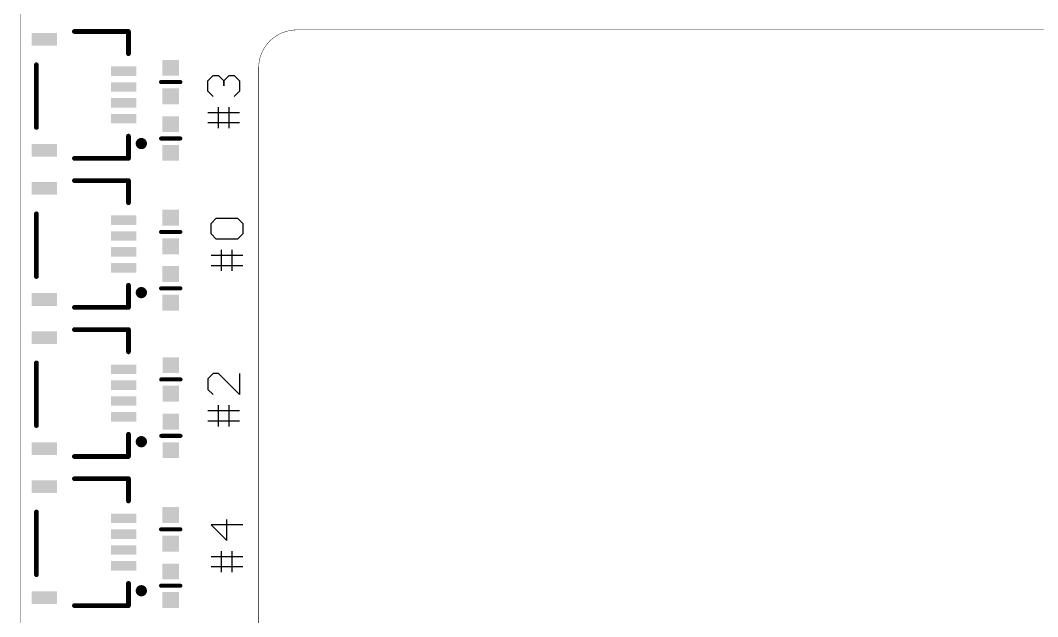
# Model space of a CAD drawing. Extents: x 385 to 449, y 85 to 220.
# Drawn here: x 385.26 to 417.31, y 183.63 to 202.43 of the extents above; entities that cross this region are included whole.
import ezdxf

# ---------------------------------------------------------------- set-up
doc = ezdxf.new("R2010")
doc.units = 0
for name, color, linetype in [('MECHANICAL1', 6, 'CONTINUOUS'), ('TOPOVERLAY', 2, 'CONTINUOUS'), ('TOPPASTE', 8, 'CONTINUOUS')]:
    doc.layers.add(name, color=color, linetype=linetype)

msp = doc.modelspace()

# ---------------------------------------------------------------- linework, layer by layer
at = {"layer": 'MECHANICAL1', "const_width": 0.0127}
for points in [[(385.268, 151.633), (385.268, 219.633)], [(393.968, 202.133), (440.568, 202.133)], [(392.768, 151.633), (392.768, 200.933)]]:
    msp.add_lwpolyline(points, dxfattribs=at)
at = {"layer": 'MECHANICAL1', "const_width": 0.013}
msp.add_lwpolyline([(392.768, 200.933, -0.414214), (393.968, 202.133)], format="xyb", dxfattribs=at)
at = {"layer": 'MECHANICAL1'}
for points, const_width in [([(393.965, 202.133, 1), (393.971, 202.133, 1)], 0.00635), ([(393.965, 202.133, 1), (393.971, 202.133, 1)], 0.0065), ([(392.765, 200.933, 1), (392.771, 200.933, 1)], 0.00635), ([(392.765, 200.933, 1), (392.771, 200.933, 1)], 0.0065)]:
    msp.add_lwpolyline(points, format="xyb", close=True, dxfattribs=dict(at, const_width=const_width))
at = {"layer": 'TOPOVERLAY'}
for p, q in [((391.168, 200.532), (391.335, 200.699)), ((391.335, 200.699), (391.501, 200.699)), ((391.501, 200.699), (391.668, 200.532)), ((391.668, 200.532), (391.835, 200.699)), ((391.835, 200.699), (392.001, 200.699)), ((392.001, 200.699), (392.168, 200.532)), ((391.168, 200.199), (391.168, 200.532)), ((391.668, 200.532), (391.668, 200.366)), ((391.668, 200.366), (391.668, 200.532)), ((392.168, 200.532), (392.168, 200.199)), ((391.335, 200.033), (391.168, 200.199)), ((392.168, 200.199), (392.001, 200.033)), ((391.501, 199.533), (391.501, 199.699)), ((391.835, 199.033), (391.835, 199.699)), ((391.168, 199.533), (392.168, 199.533)), ((391.501, 199.033), (391.501, 199.533)), ((392.168, 199.199), (391.168, 199.199)), ((391.268, 196.032), (391.435, 196.199)), ((391.435, 196.199), (392.101, 196.199)), ((392.101, 196.199), (392.268, 196.032)), ((391.268, 195.699), (391.268, 196.032)), ((392.268, 196.032), (392.268, 195.699)), ((391.435, 195.533), (391.268, 195.699)), ((392.101, 195.533), (391.435, 195.533)), ((392.268, 195.699), (392.101, 195.533)), ((391.601, 195.033), (391.601, 195.199)), ((391.935, 194.533), (391.935, 195.199)), ((391.268, 195.033), (392.268, 195.033)), ((391.601, 194.533), (391.601, 195.033)), ((392.268, 194.699), (391.268, 194.699)), ((391.335, 191.299), (391.168, 191.132)), ((391.168, 191.132), (391.168, 190.799)), ((391.501, 191.299), (391.335, 191.299)), ((392.168, 190.633), (391.501, 191.299)), ((392.168, 191.299), (392.168, 190.633)), ((391.168, 190.799), (391.335, 190.633)), ((391.168, 190.133), (392.168, 190.133)), ((391.501, 190.133), (391.501, 190.299)), ((391.501, 189.633), (391.501, 190.133)), ((391.835, 189.633), (391.835, 190.299)), ((392.168, 189.799), (391.168, 189.799)), ((392.268, 186.532), (391.268, 186.532)), ((391.268, 186.532), (391.768, 186.033)), ((391.768, 186.033), (391.768, 186.699)), ((391.601, 185.533), (391.601, 185.699)), ((391.935, 185.033), (391.935, 185.699)), ((391.268, 185.533), (392.268, 185.533)), ((391.601, 185.033), (391.601, 185.533)), ((392.268, 185.199), (391.268, 185.199))]:
    msp.add_line(p, q, dxfattribs=at)
for points, const_width in [([(386.966, 202.083), (388.668, 202.083)], 0.15), ([(388.668, 201.383), (388.668, 202.083)], 0.15), ([(385.768, 200.565), (385.768, 201.033)], 0.15), ([(385.768, 200.083), (385.768, 200.565)], 0.15), ([(389.694, 200.487), (390.304, 200.487)], 0.127), ([(385.768, 199.058), (385.768, 200.083)], 0.15), ([(385.768, 199.058), (385.768, 199.061)], 0.15), ([(388.668, 198.083), (388.668, 198.783)], 0.15), ([(389.694, 198.709), (390.304, 198.709)], 0.127), ([(386.966, 198.083), (388.668, 198.083)], 0.15), ([(386.966, 197.383), (388.668, 197.383)], 0.15), ([(388.668, 196.683), (388.668, 197.383)], 0.15), ([(385.768, 195.865), (385.768, 196.333)], 0.15), ([(385.768, 195.383), (385.768, 195.865)], 0.15), ([(389.694, 195.762), (390.304, 195.762)], 0.127), ([(385.768, 194.358), (385.768, 195.383)], 0.15), ([(385.768, 194.358), (385.768, 194.361)], 0.15), ([(388.668, 193.383), (388.668, 194.083)], 0.15), ([(389.694, 193.984), (390.304, 193.984)], 0.127), ([(386.966, 193.383), (388.668, 193.383)], 0.15), ([(386.966, 192.683), (388.668, 192.683)], 0.15), ([(388.668, 191.983), (388.668, 192.683)], 0.15), ([(385.768, 191.165), (385.768, 191.633)], 0.15), ([(385.768, 190.683), (385.768, 191.165)], 0.15), ([(389.699, 191.112), (390.308, 191.112)], 0.127), ([(385.768, 189.658), (385.768, 190.683)], 0.15), ([(385.768, 189.658), (385.768, 189.661)], 0.15), ([(388.668, 188.683), (388.668, 189.383)], 0.15), ([(389.699, 189.334), (390.308, 189.334)], 0.127), ([(386.966, 188.683), (388.668, 188.683)], 0.15), ([(386.966, 187.983), (388.668, 187.983)], 0.15), ([(388.668, 187.283), (388.668, 187.983)], 0.15), ([(385.768, 186.465), (385.768, 186.933)], 0.15), ([(385.768, 185.983), (385.768, 186.465)], 0.15), ([(389.694, 186.387), (390.304, 186.387)], 0.127), ([(385.768, 184.958), (385.768, 185.983)], 0.15), ([(385.768, 184.958), (385.768, 184.961)], 0.15), ([(388.668, 183.983), (388.668, 184.683)], 0.15), ([(389.694, 184.609), (390.304, 184.609)], 0.127), ([(386.966, 183.983), (388.668, 183.983)], 0.15)]:
    msp.add_lwpolyline(points, dxfattribs=dict(at, const_width=const_width))
for points, const_width in [([(386.928, 202.083, 1), (387.003, 202.083, 1)], 0.075), ([(388.63, 202.083, 1), (388.705, 202.083, 1)], 0.075), ([(388.63, 202.083, 1), (388.705, 202.083, 1)], 0.075), ([(388.63, 201.383, 1), (388.705, 201.383, 1)], 0.075), ([(385.73, 201.033, 1), (385.805, 201.033, 1)], 0.075), ([(385.73, 200.565, 1), (385.805, 200.565, 1)], 0.075), ([(385.73, 200.565, 1), (385.805, 200.565, 1)], 0.075), ([(389.662, 200.487, 1), (389.726, 200.487, 1)], 0.0635), ([(390.272, 200.487, 1), (390.335, 200.487, 1)], 0.0635), ([(385.73, 200.083, 1), (385.805, 200.083, 1)], 0.075), ([(385.73, 200.083, 1), (385.805, 200.083, 1)], 0.075), ([(385.73, 199.061, 1), (385.805, 199.061, 1)], 0.075), ([(385.73, 199.058, 1), (385.805, 199.058, 1)], 0.075), ([(385.73, 199.058, 1), (385.805, 199.058, 1)], 0.075), ([(388.63, 198.783, 1), (388.705, 198.783, 1)], 0.075), ([(389.015, 198.636, 1), (389.105, 198.636, 1)], 0.09), ([(389.027, 198.637, 1), (389.117, 198.637, 1)], 0.09), ([(389.662, 198.709, 1), (389.726, 198.709, 1)], 0.0635), ([(390.272, 198.709, 1), (390.335, 198.709, 1)], 0.0635), ([(386.928, 198.083, 1), (387.003, 198.083, 1)], 0.075), ([(388.63, 198.083, 1), (388.705, 198.083, 1)], 0.075), ([(388.63, 198.083, 1), (388.705, 198.083, 1)], 0.075), ([(386.928, 197.383, 1), (387.003, 197.383, 1)], 0.075), ([(388.63, 197.383, 1), (388.705, 197.383, 1)], 0.075), ([(388.63, 197.383, 1), (388.705, 197.383, 1)], 0.075), ([(388.63, 196.683, 1), (388.705, 196.683, 1)], 0.075), ([(385.73, 196.333, 1), (385.805, 196.333, 1)], 0.075), ([(385.73, 195.865, 1), (385.805, 195.865, 1)], 0.075), ([(385.73, 195.865, 1), (385.805, 195.865, 1)], 0.075), ([(389.662, 195.762, 1), (389.726, 195.762, 1)], 0.0635), ([(390.272, 195.762, 1), (390.335, 195.762, 1)], 0.0635), ([(385.73, 195.383, 1), (385.805, 195.383, 1)], 0.075), ([(385.73, 195.383, 1), (385.805, 195.383, 1)], 0.075), ([(385.73, 194.361, 1), (385.805, 194.361, 1)], 0.075), ([(385.73, 194.358, 1), (385.805, 194.358, 1)], 0.075), ([(385.73, 194.358, 1), (385.805, 194.358, 1)], 0.075), ([(388.63, 194.083, 1), (388.705, 194.083, 1)], 0.075), ([(389.015, 193.936, 1), (389.105, 193.936, 1)], 0.09), ([(389.027, 193.937, 1), (389.117, 193.937, 1)], 0.09), ([(389.662, 193.984, 1), (389.726, 193.984, 1)], 0.0635), ([(390.272, 193.984, 1), (390.335, 193.984, 1)], 0.0635), ([(386.928, 193.383, 1), (387.003, 193.383, 1)], 0.075), ([(388.63, 193.383, 1), (388.705, 193.383, 1)], 0.075), ([(388.63, 193.383, 1), (388.705, 193.383, 1)], 0.075), ([(386.928, 192.683, 1), (387.003, 192.683, 1)], 0.075), ([(388.63, 192.683, 1), (388.705, 192.683, 1)], 0.075), ([(388.63, 192.683, 1), (388.705, 192.683, 1)], 0.075), ([(388.63, 191.983, 1), (388.705, 191.983, 1)], 0.075), ([(385.73, 191.633, 1), (385.805, 191.633, 1)], 0.075), ([(385.73, 191.165, 1), (385.805, 191.165, 1)], 0.075), ([(385.73, 191.165, 1), (385.805, 191.165, 1)], 0.075), ([(389.667, 191.112, 1), (389.73, 191.112, 1)], 0.0635), ([(390.276, 191.112, 1), (390.34, 191.112, 1)], 0.0635), ([(385.73, 190.683, 1), (385.805, 190.683, 1)], 0.075), ([(385.73, 190.683, 1), (385.805, 190.683, 1)], 0.075), ([(385.73, 189.661, 1), (385.805, 189.661, 1)], 0.075), ([(385.73, 189.658, 1), (385.805, 189.658, 1)], 0.075), ([(385.73, 189.658, 1), (385.805, 189.658, 1)], 0.075), ([(388.63, 189.383, 1), (388.705, 189.383, 1)], 0.075), ([(389.667, 189.334, 1), (389.73, 189.334, 1)], 0.0635), ([(390.276, 189.334, 1), (390.34, 189.334, 1)], 0.0635), ([(389.015, 189.236, 1), (389.105, 189.236, 1)], 0.09), ([(389.027, 189.237, 1), (389.117, 189.237, 1)], 0.09), ([(386.928, 188.683, 1), (387.003, 188.683, 1)], 0.075), ([(388.63, 188.683, 1), (388.705, 188.683, 1)], 0.075), ([(388.63, 188.683, 1), (388.705, 188.683, 1)], 0.075), ([(386.928, 187.983, 1), (387.003, 187.983, 1)], 0.075), ([(388.63, 187.983, 1), (388.705, 187.983, 1)], 0.075), ([(388.63, 187.983, 1), (388.705, 187.983, 1)], 0.075), ([(388.63, 187.283, 1), (388.705, 187.283, 1)], 0.075), ([(385.73, 186.933, 1), (385.805, 186.933, 1)], 0.075), ([(385.73, 186.465, 1), (385.805, 186.465, 1)], 0.075), ([(385.73, 186.465, 1), (385.805, 186.465, 1)], 0.075), ([(389.662, 186.387, 1), (389.726, 186.387, 1)], 0.0635), ([(390.272, 186.387, 1), (390.335, 186.387, 1)], 0.0635), ([(385.73, 185.983, 1), (385.805, 185.983, 1)], 0.075), ([(385.73, 185.983, 1), (385.805, 185.983, 1)], 0.075), ([(385.73, 184.961, 1), (385.805, 184.961, 1)], 0.075), ([(385.73, 184.958, 1), (385.805, 184.958, 1)], 0.075), ([(385.73, 184.958, 1), (385.805, 184.958, 1)], 0.075), ([(388.63, 184.683, 1), (388.705, 184.683, 1)], 0.075), ([(389.015, 184.536, 1), (389.105, 184.536, 1)], 0.09), ([(389.027, 184.537, 1), (389.117, 184.537, 1)], 0.09), ([(389.662, 184.609, 1), (389.726, 184.609, 1)], 0.0635), ([(390.272, 184.609, 1), (390.335, 184.609, 1)], 0.0635), ([(386.928, 183.983, 1), (387.003, 183.983, 1)], 0.075), ([(388.63, 183.983, 1), (388.705, 183.983, 1)], 0.075), ([(388.63, 183.983, 1), (388.705, 183.983, 1)], 0.075)]:
    msp.add_lwpolyline(points, format="xyb", close=True, dxfattribs=dict(at, const_width=const_width))
at = {"layer": 'TOPOVERLAY', "const_width": 0.18}
for points in [[(389.072, 198.637, -28.866956), (389.06, 198.636)], [(389.072, 193.937, -28.866956), (389.06, 193.936)], [(389.072, 189.237, -28.866956), (389.06, 189.236)], [(389.072, 184.537, -28.866956), (389.06, 184.536)]]:
    msp.add_lwpolyline(points, format="xyb", dxfattribs=at)
at = {"layer": 'TOPPASTE'}
for points in [[(385.618, 201.633), (386.418, 201.633), (385.618, 202.033), (386.418, 202.033)], [(388.918, 200.983), (388.118, 200.983), (388.918, 200.683), (388.118, 200.683)], [(390.259, 200.687), (390.259, 201.187), (389.739, 200.687), (389.739, 201.187)], [(388.918, 200.483), (388.118, 200.483), (388.918, 200.183), (388.118, 200.183)], [(388.918, 199.983), (388.118, 199.983), (388.918, 199.683), (388.118, 199.683)], [(390.259, 199.787), (390.259, 200.287), (389.739, 199.787), (389.739, 200.287)], [(388.918, 199.483), (388.118, 199.483), (388.918, 199.183), (388.118, 199.183)], [(389.739, 199.409), (389.739, 198.909), (390.259, 199.409), (390.259, 198.909)], [(385.618, 198.133), (386.418, 198.133), (385.618, 198.533), (386.418, 198.533)], [(389.739, 198.509), (389.739, 198.009), (390.259, 198.509), (390.259, 198.009)], [(385.618, 196.933), (386.418, 196.933), (385.618, 197.333), (386.418, 197.333)], [(390.259, 195.962), (390.259, 196.462), (389.739, 195.962), (389.739, 196.462)], [(388.918, 196.283), (388.118, 196.283), (388.918, 195.983), (388.118, 195.983)], [(388.918, 195.783), (388.118, 195.783), (388.918, 195.483), (388.118, 195.483)], [(390.259, 195.062), (390.259, 195.562), (389.739, 195.062), (389.739, 195.562)], [(388.918, 195.283), (388.118, 195.283), (388.918, 194.983), (388.118, 194.983)], [(388.918, 194.783), (388.118, 194.783), (388.918, 194.483), (388.118, 194.483)], [(389.739, 194.684), (389.739, 194.184), (390.259, 194.684), (390.259, 194.184)], [(385.618, 193.433), (386.418, 193.433), (385.618, 193.833), (386.418, 193.833)], [(389.739, 193.784), (389.739, 193.284), (390.259, 193.784), (390.259, 193.284)], [(385.618, 192.233), (386.418, 192.233), (385.618, 192.633), (386.418, 192.633)], [(390.263, 191.312), (390.263, 191.812), (389.743, 191.312), (389.743, 191.812)], [(388.918, 191.583), (388.118, 191.583), (388.918, 191.283), (388.118, 191.283)], [(388.918, 191.083), (388.118, 191.083), (388.918, 190.783), (388.118, 190.783)], [(390.263, 190.412), (390.263, 190.912), (389.743, 190.412), (389.743, 190.912)], [(388.918, 190.583), (388.118, 190.583), (388.918, 190.283), (388.118, 190.283)], [(388.918, 190.083), (388.118, 190.083), (388.918, 189.783), (388.118, 189.783)], [(389.743, 190.034), (389.743, 189.534), (390.263, 190.034), (390.263, 189.534)], [(385.618, 188.733), (386.418, 188.733), (385.618, 189.133), (386.418, 189.133)], [(389.743, 189.134), (389.743, 188.634), (390.263, 189.134), (390.263, 188.634)], [(385.618, 187.533), (386.418, 187.533), (385.618, 187.933), (386.418, 187.933)], [(388.918, 186.883), (388.118, 186.883), (388.918, 186.583), (388.118, 186.583)], [(390.259, 186.587), (390.259, 187.087), (389.739, 186.587), (389.739, 187.087)], [(388.918, 186.383), (388.118, 186.383), (388.918, 186.083), (388.118, 186.083)], [(388.918, 185.883), (388.118, 185.883), (388.918, 185.583), (388.118, 185.583)], [(390.259, 185.687), (390.259, 186.187), (389.739, 185.687), (389.739, 186.187)], [(388.918, 185.383), (388.118, 185.383), (388.918, 185.083), (388.118, 185.083)], [(389.739, 185.309), (389.739, 184.809), (390.259, 185.309), (390.259, 184.809)], [(385.618, 184.033), (386.418, 184.033), (385.618, 184.433), (386.418, 184.433)], [(389.739, 184.409), (389.739, 183.909), (390.259, 184.409), (390.259, 183.909)]]:
    msp.add_solid(points, dxfattribs=at)

doc.saveas('drawing.dxf')
